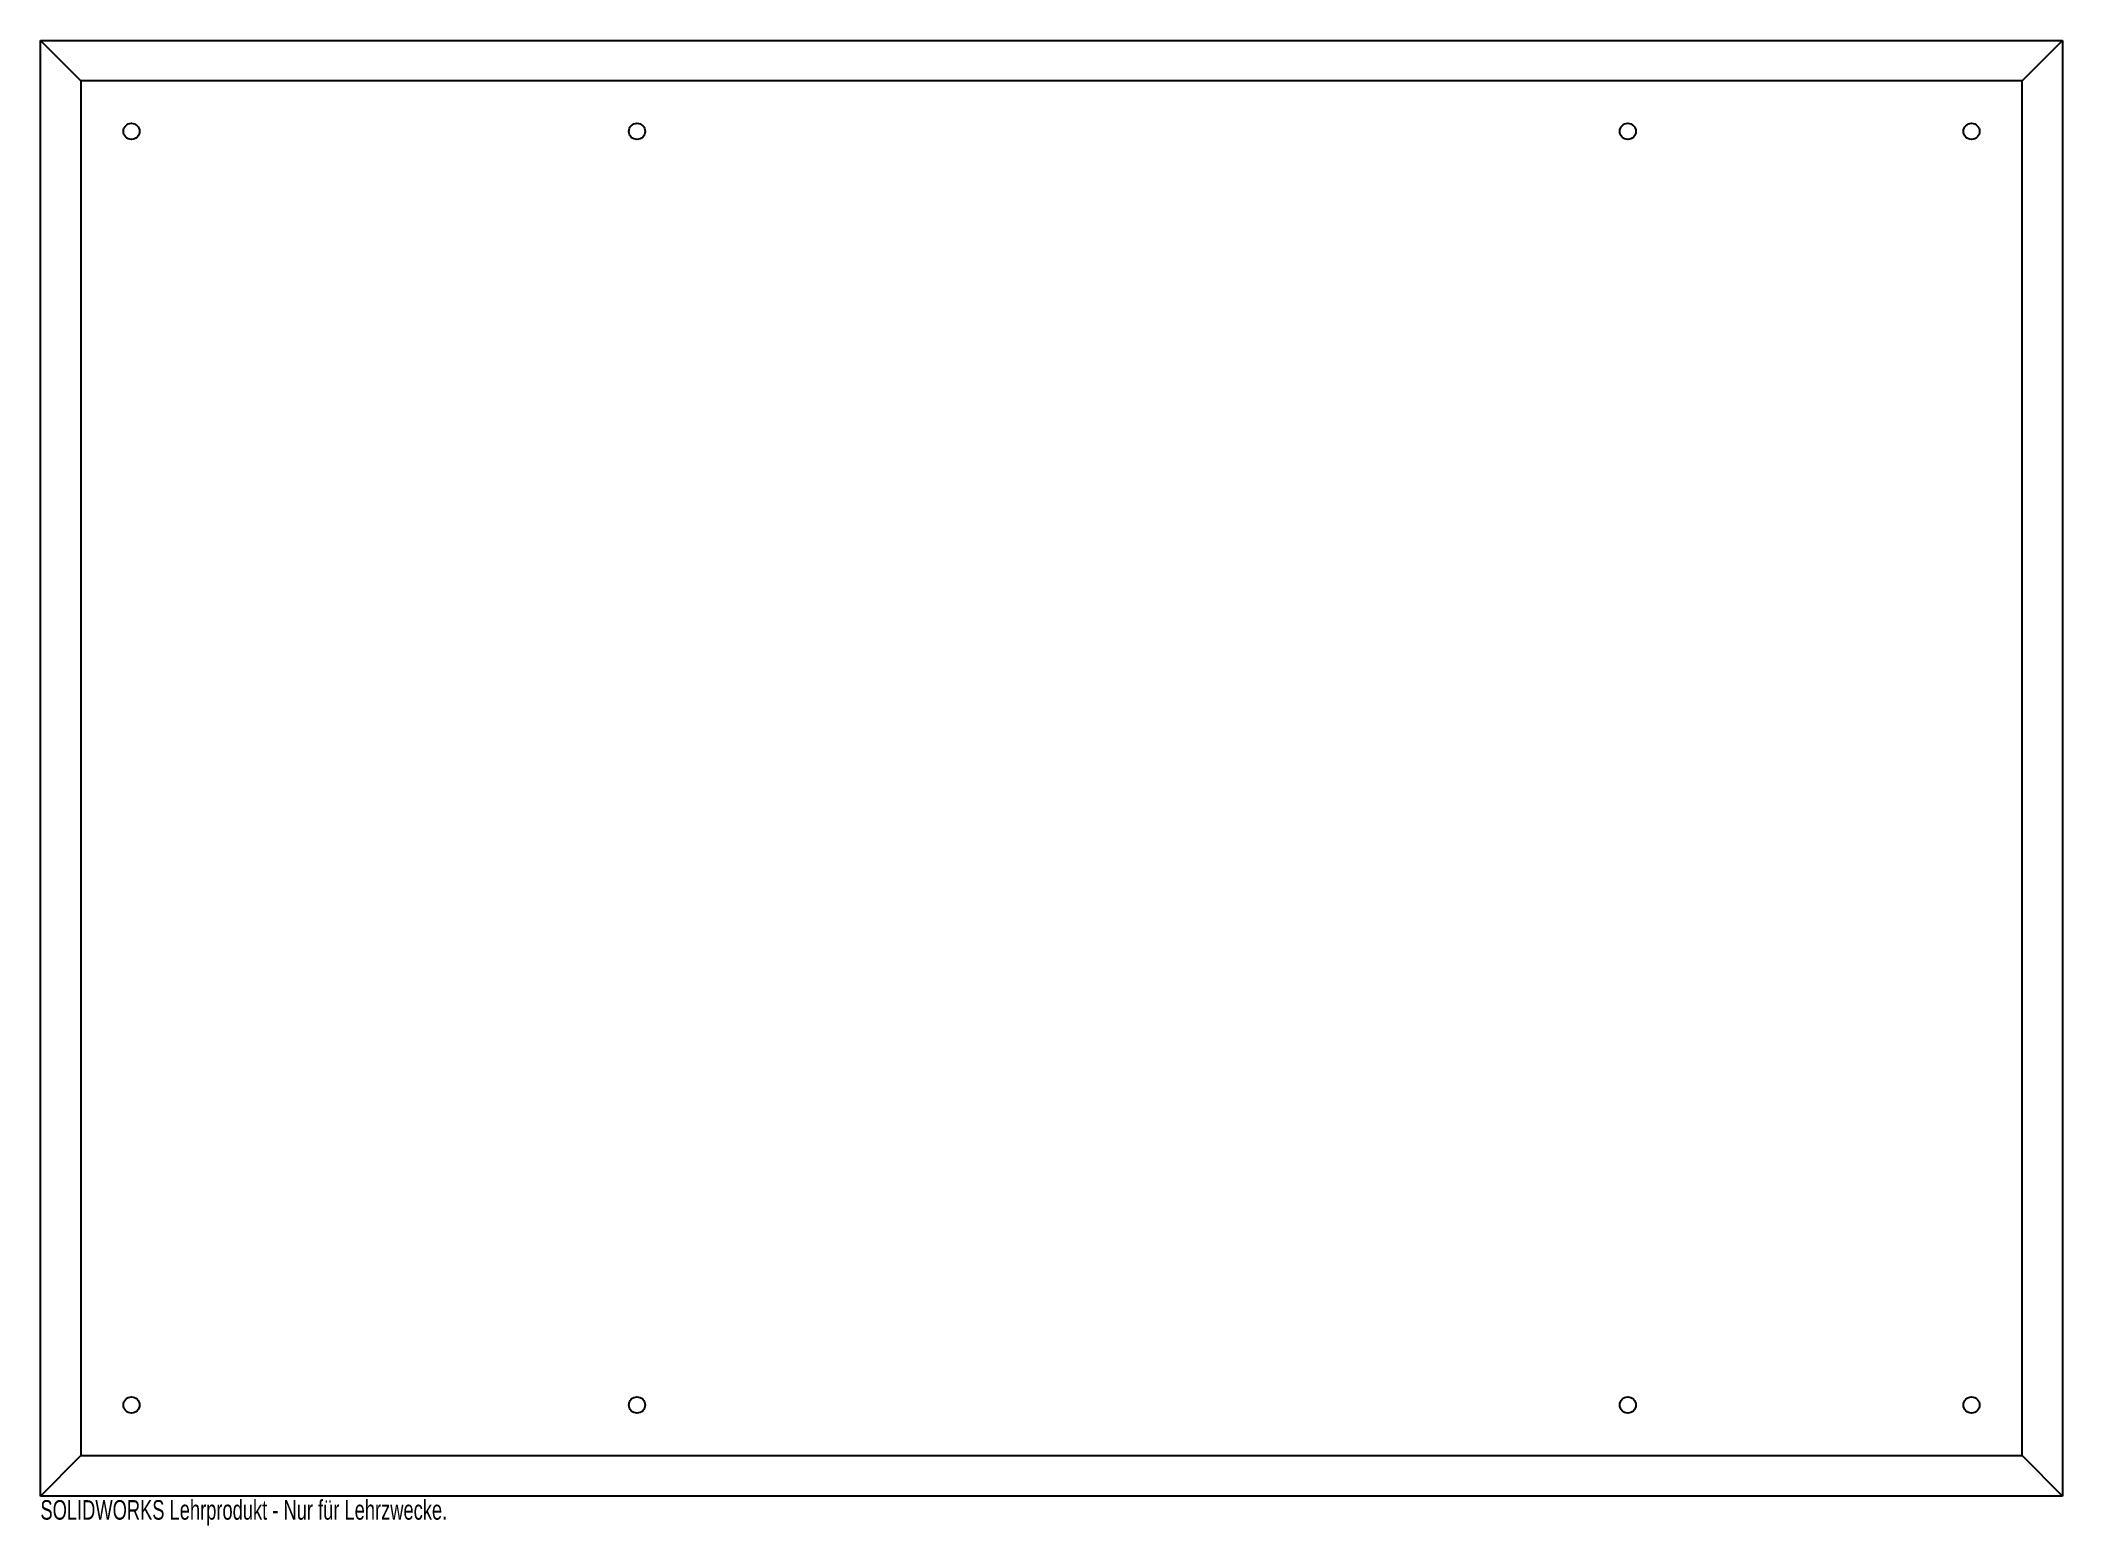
# Model space of a CAD drawing. Header units: millimetres. Extents: x -250 to 250, y -187 to 180.
import ezdxf

# ---------------------------------------------------------------- set-up
doc = ezdxf.new("R2010")
doc.units = ezdxf.units.MM
doc.styles.add('SLDTEXTSTYLE0', font='TXT', dxfattribs={"width": 0.7})

msp = doc.modelspace()

# ---------------------------------------------------------------- linework, layer by layer
at = {"color": 7, "linetype": 'Continuous', "lineweight": 25}
for p, q in [((-250, -180), (-250, 180)), ((-250, 180), (-240, 170)), ((-250, 180), (250, 180)), ((240, 170), (250, 180)), ((250, 180), (250, -180)), ((240, 170), (-240, 170)), ((-240, 170), (-240, -170)), ((240, -170), (240, 170)), ((-250, -180), (-240, -170)), ((-240, -170), (240, -170)), ((240, -170), (250, -180)), ((250, -180), (-250, -180))]:
    msp.add_line(p, q, dxfattribs=at)
for centre in [(-227.5, 157.5), (-102.5, 157.5), (142.5, 157.5), (227.5, 157.5), (-227.5, -157.5), (-102.5, -157.5), (142.5, -157.5), (227.5, -157.5)]:
    msp.add_circle(centre, 2, dxfattribs=at)

# ---------------------------------------------------------------- texts
at = {"color": 7, "linetype": 'Continuous', "insert": (-250, -181.02), "char_height": 4.8336, "attachment_point": 1, "style": 'SLDTEXTSTYLE0'}
msp.add_mtext('SOLIDWORKS Lehrprodukt - Nur für Lehrzwecke.', dxfattribs=at)

doc.saveas('drawing.dxf')
